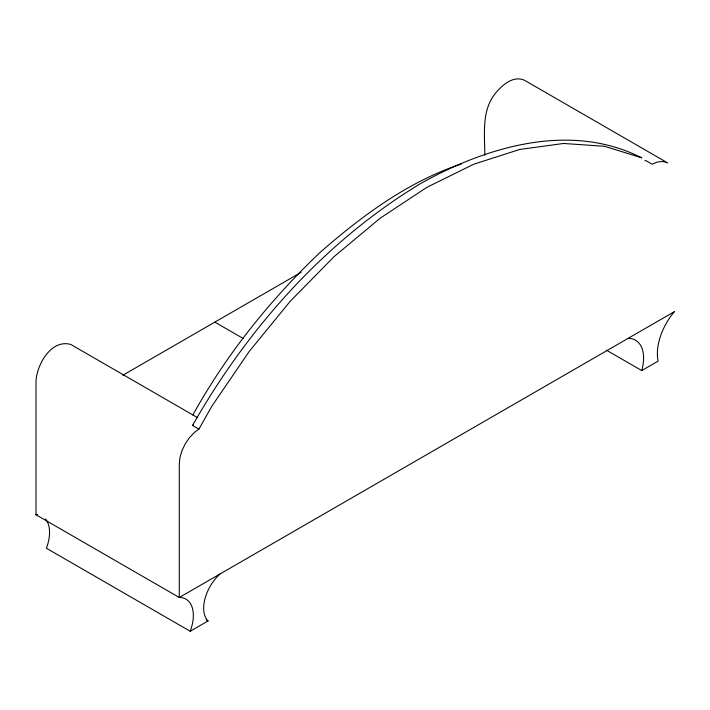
<?xml version="1.0" encoding="UTF-8"?>
<svg xmlns="http://www.w3.org/2000/svg" width="710" height="710" viewBox="0 0 710 710"><rect width="100%" height="100%" fill="white"/><g stroke="black" fill="none" stroke-linecap="round" stroke-linejoin="round"><path stroke-width="1.06" d="M198.924 429.133L192.525 425.432C247.772 328.419 324.381 241.648 420.489 183.624C486.252 146.659 570.458 121.508 641.804 157.868L604.565 146.287L563.545 143.473L519.64 149.49L473.765 164.205L426.896 187.316L380.027 218.325L334.153 256.576L290.239 301.262L249.228 351.432L211.979 406.022L198.924 429.133L194.389 432.443L189.472 437.626L185.257 443.803L182.017 450.539L179.985 457.391L179.284 463.878L179.284 597.492A35.553 20.528 -60 0 1 190.209 631.261L208.057 620.957A31.435 18.149 -60 0 1 220.038 573.964M192.525 425.432L193.262 424.899M122.794 375.27L301.147 272.303M606.411 350.163L641.742 370.567L658.126 361.106A44.233 25.542 -60 0 1 674.5 311.583L179.284 597.492L35.5 514.475A35.553 20.528 -60 0 1 37.479 514.59M644.884 160.868L645.718 160.513L652.126 164.214L657.291 162.013L662.891 161.463L667.702 162.945L524.433 80.23C513.667 75.473 502.982 84.339 496.405 92.149C481.131 109.588 484.788 133.977 484.797 155.215M461.544 163.895C408.143 181.529 362.011 215.778 320.068 252.423C270.057 300.002 226.304 354.467 192.88 414.959L192.96 414.977M214.846 322.127L243.477 338.652M197.478 417.613L70.796 344.448C51.173 338.918 36.867 364.541 36.015 381.163L36.015 514.777M206.14 619.848L208.057 620.957M190.209 631.261L46.416 548.244A35.553 20.528 -60 0 0 45.511 518.974M628.066 338.395A38.979 22.507 -60 0 1 641.742 370.567"/></g></svg>
